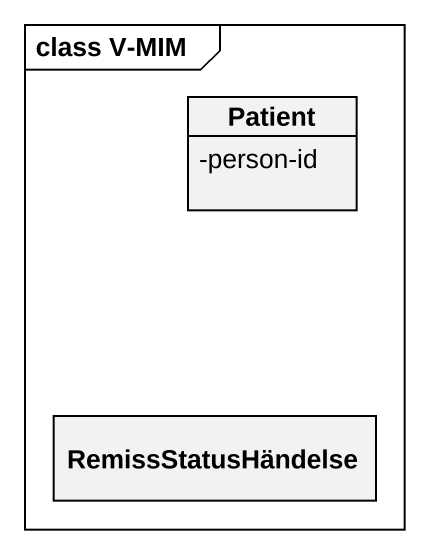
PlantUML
@startuml
mainframe class V-MIM
hide circle
hide empty members
skinparam classAttributeIconSize 0
class Patient {
  -person-id
}
class RemissStatusHändelse
@enduml
